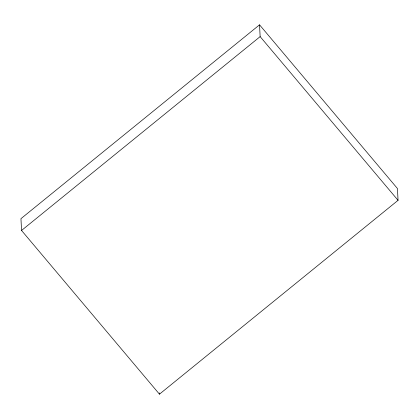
<?xml version="1.0" encoding="UTF-8"?>
<svg xmlns="http://www.w3.org/2000/svg" width="419" height="419" viewBox="0 0 419 419"><rect width="100%" height="100%" fill="white"/><g stroke="black" fill="none" stroke-linecap="round" stroke-linejoin="round"><path stroke-width="0.63" d="M259.544 24.826L20.95 218.671L21.547 230.466L159.456 394.174L398.05 200.329L397.453 188.534L259.544 24.826L260.141 36.621L398.05 200.329M21.547 230.466L260.141 36.621M159.393 392.933L159.456 394.174"/></g></svg>
